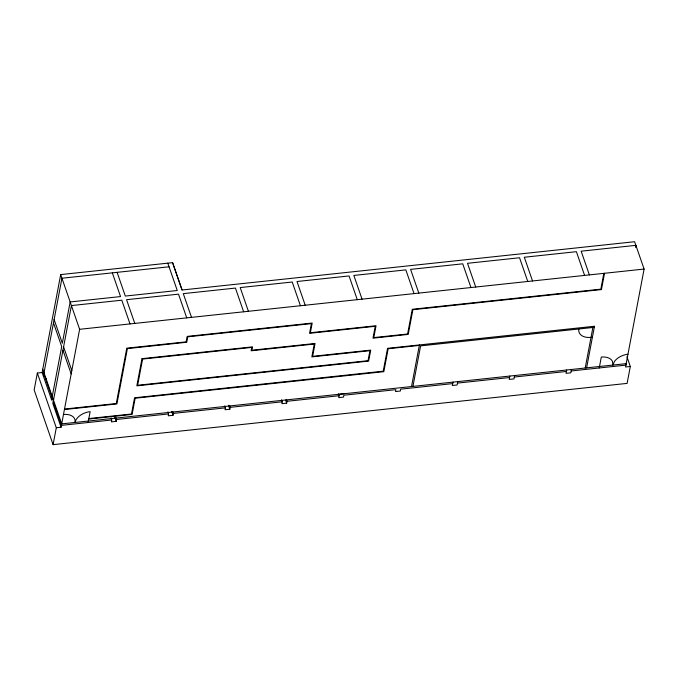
<?xml version="1.0" encoding="UTF-8"?>
<svg xmlns="http://www.w3.org/2000/svg" width="683" height="683" viewBox="0 0 683 683"><rect width="100%" height="100%" fill="white"/><g stroke="black" fill="none" stroke-linecap="round" stroke-linejoin="round"><path stroke-width="1.02" d="M630.315 366.489L625.543 366.993L644.103 269.068L634.609 241.714L182.096 290.002L172.62 262.648L60.685 274.592L42.124 372.534L37.352 373.046L34.15 389.95L53.095 444.65L627.105 383.394L630.315 366.489L626.926 356.714M43.379 376.171L61.948 278.229L169.051 266.797M45.829 379.569L46.154 378.561M53.692 399.666L51.592 399.888L61.701 346.597L53.487 322.871M53.095 444.65L56.296 427.746L37.352 373.046M56.296 427.746L61.069 427.242L79.629 329.3L60.685 274.592M88.081 422.512L90.147 411.644A13.899 8.819 -19.1 0 0 75.036 422.453A13.899 8.819 -19.1 0 0 63.485 414.487M111.064 417.996L111.756 419.994L111.397 421.872L116.17 421.36L116.528 419.482L115.837 417.484M167.898 411.934L168.59 413.924L168.231 415.81L173.004 415.298L173.362 413.411L172.671 411.422M224.716 405.864L225.407 407.862L225.049 409.74L229.821 409.237L230.18 407.35L229.488 405.361M281.558 399.803L282.25 401.792L281.891 403.67L286.664 403.158L287.014 401.288L286.331 399.29M411.525 386.544L419.413 344.932M412.933 386.399L420.608 345.871L594.287 327.336M452.983 382.121L452.351 385.485L457.123 384.973L457.755 381.609M509.842 376.051L509.211 379.406L513.983 378.903L514.615 375.548M566.677 369.99L566.036 373.345L570.809 372.833L571.449 369.477M585.203 368.009L592.887 327.481M603.832 273.354L600.835 289.157L412.284 309.279L407.597 333.987L373.78 337.598L376.034 325.74L310.364 332.749L312.199 323.059L187.168 336.403L186.143 341.841L126.782 348.176L116.289 403.525L64.518 409.049M586.603 367.864L594.492 326.243L387.56 348.33L383.231 371.168L134.56 397.796L131.495 414.009L88.833 418.559M604.532 273.277L601.441 289.575L412.891 309.698L408.212 334.405L372.986 338.17L375.232 326.303L309.561 333.313L311.397 323.631L187.774 336.821L186.749 342.26L127.388 348.595L116.904 403.943L64.424 409.544M599.239 367.966L601.296 357.089A13.899 8.819 -19.1 0 1 607.725 357.636L609.04 358.165A13.899 8.819 -19.1 0 1 612.514 361.572L612.847 365.064L614.538 361.358A13.899 8.819 -19.1 0 1 619.472 357.055L621.052 356.219A13.899 8.819 -19.1 0 1 627.959 354.246M635.489 247.417L635.89 245.342M625.756 365.132L626.174 363.638L61.701 423.878L42.764 369.179M344.138 393.741L339.366 394.253L338.725 397.617L343.498 397.105L343.856 395.218L395.892 389.669L395.534 391.547L400.306 391.043L400.665 389.156L452.709 383.607M635.864 245.342L581.156 251.182L589.369 274.899M79.629 329.3L644.103 269.059M419.319 345.427L388.166 348.748L383.82 371.68L135.174 398.215L132.101 414.427L88.739 419.055M592.417 337.223L591.008 337.368A14.633 9.289 -19.1 0 1 578.851 328.984M111.756 419.994L61.427 425.364L53.206 401.638M116.528 419.482L168.59 413.924M173.362 413.411L225.407 407.862M230.18 407.35L282.25 401.792M287.014 401.288L339.084 395.73L338.392 393.732M457.473 383.095L509.561 377.537M514.333 377.025L566.395 371.467M571.167 370.963L625.893 365.123M182.037 290.01L172.56 262.656M584.597 275.411L576.384 251.686L524.322 257.243L532.535 280.961M527.763 281.473L519.55 257.756L467.505 263.305L475.718 287.022M470.954 287.534L462.741 263.817L410.603 269.384L418.816 293.101M414.043 293.605L405.83 269.887L353.837 275.437L362.05 299.154M357.277 299.666L349.064 275.949L296.994 281.507L305.207 305.224M300.435 305.736L292.222 282.011L240.203 287.569L248.416 311.286M285.639 400.195L286.664 403.158M243.643 311.789L235.43 288.072L183.292 293.639L191.505 317.356M228.438 405.25L229.821 409.237M167.787 263.16L177.264 290.514L125.313 296.063L117.1 272.338M186.732 317.868L178.519 294.151L126.568 299.692L134.782 323.409M171.638 411.345L173.004 415.298M112.328 272.85L120.541 296.567L70.161 301.946L62.332 343.233L54.119 319.516M130.009 323.921L121.796 300.204L71.416 305.574L52.856 403.516L61.069 427.242M114.804 417.407L116.17 421.36M63.587 346.862L71.8 370.587M62.956 350.225L71.169 373.942M43.832 373.797L52.045 397.515M42.124 372.534L51.592 399.888M141.979 358.66L136.831 385.835L368.641 361.102L370.724 350.131L312.626 356.33L315.059 343.481L251.916 350.217L252.556 346.853L141.979 358.66M142.593 359.079L137.624 385.272L368.035 360.684L369.93 350.695L311.832 356.893L314.265 344.044L251.122 350.789L251.762 347.425L142.593 359.079"/></g></svg>
